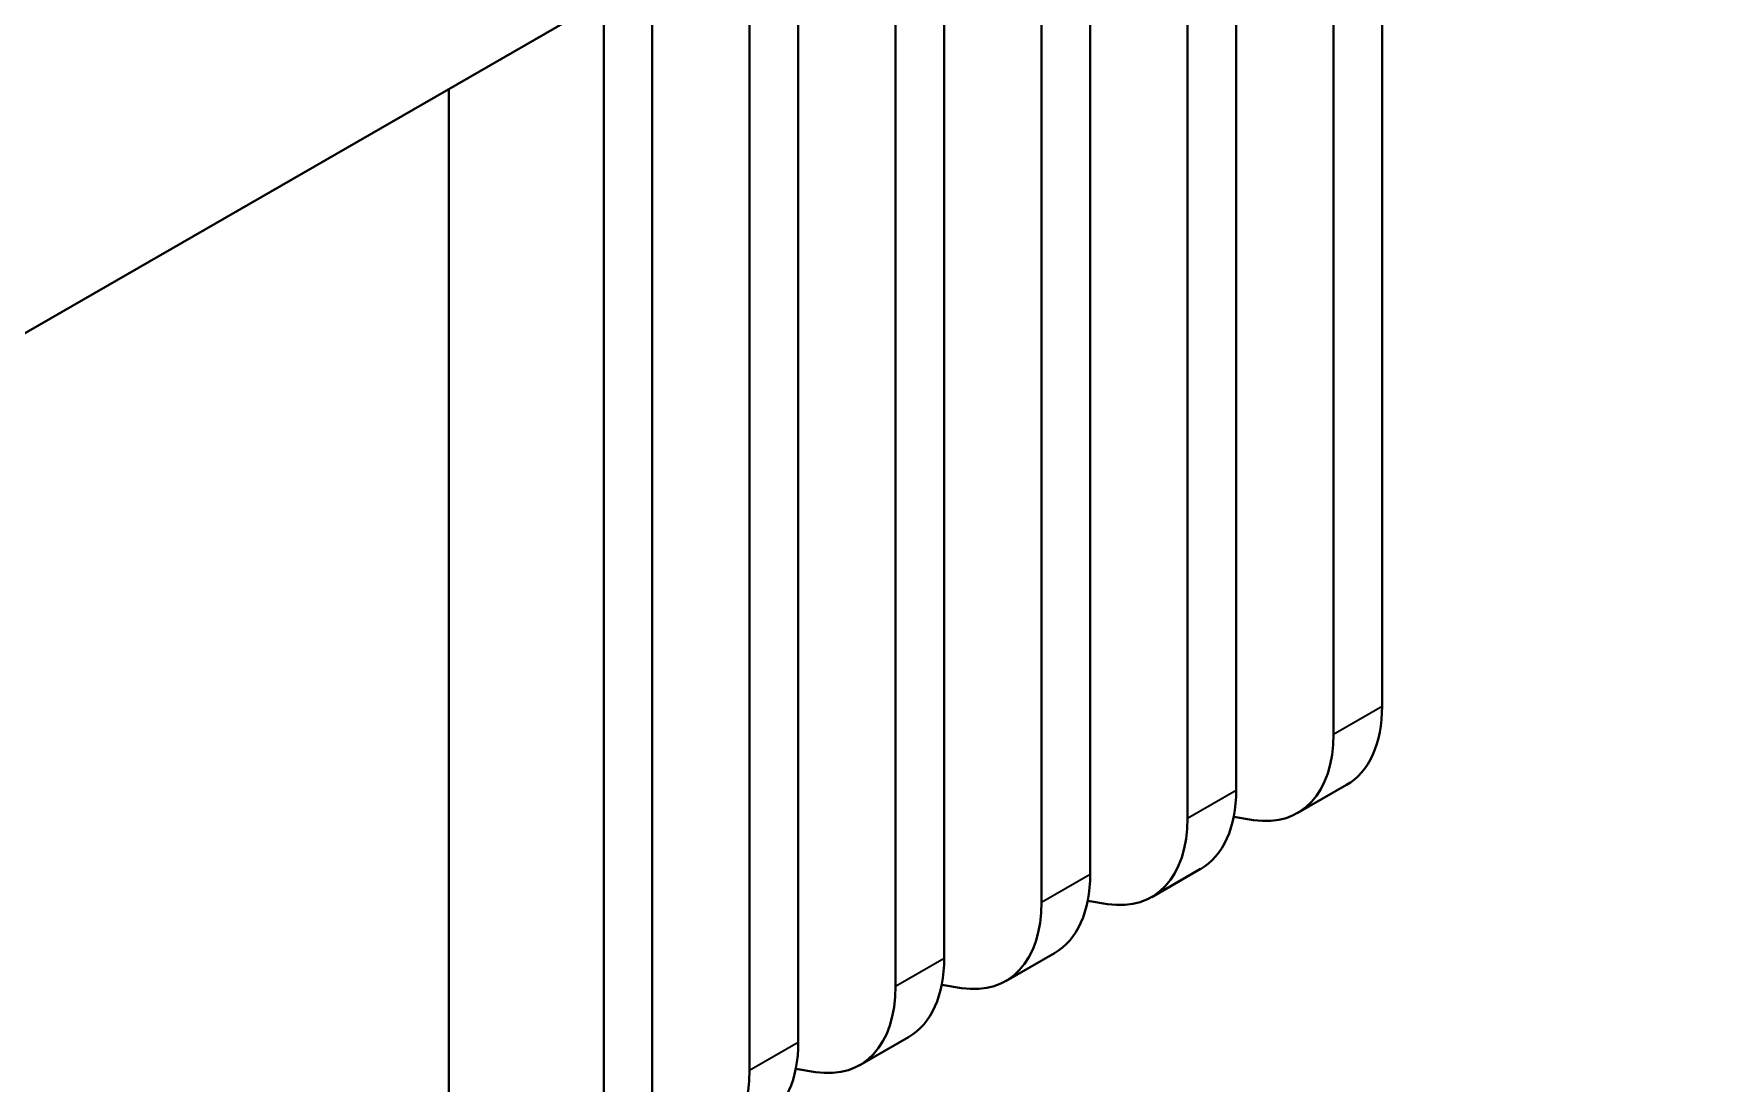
# Model space of a CAD drawing. Header units: millimetres. Extents: x 0 to 5945, y 0 to 4205.
# Drawn here: x 5577.5 to 5700.1, y 3318.8 to 3395.1 of the extents above; entities that cross this region are included whole.
import ezdxf

# ---------------------------------------------------------------- set-up
doc = ezdxf.new("R2010")
doc.units = ezdxf.units.MM
doc.header["$LTSCALE"] = 5
doc.layers.add('가시적인 것(ISO)', color=3, linetype='Continuous', lineweight=40)
doc.layers.add('가시적인 좁은 것(ISO)', color=3, linetype='Continuous', lineweight=35)

msp = doc.modelspace()

# ---------------------------------------------------------------- linework, layer by layer
at = {"layer": '가시적인 것(ISO)'}
for p, q in [((5700.145, 3444.3265), (5571.098, 3370.0133)), ((5675.5023, 3430.1357), (5675.5023, 3346.2234)), ((5671.9668, 3344.1875), (5671.9668, 3428.0998)), ((5664.8957, 3424.0278), (5664.8957, 3340.1155)), ((5661.3602, 3338.0795), (5661.3602, 3421.9918)), ((5654.2891, 3417.9199), (5654.2891, 3334.0076)), ((5650.7536, 3331.9716), (5650.7536, 3415.8839)), ((5643.6825, 3411.8119), (5643.6825, 3327.8996)), ((5640.147, 3325.8637), (5640.147, 3409.7759)), ((5633.0759, 3405.704), (5633.0759, 3321.7917)), ((5629.5404, 3319.7557), (5629.5404, 3403.668)), ((5622.4693, 3399.5961), (5622.4693, 3315.6838)), ((5618.9338, 3313.6478), (5618.9338, 3397.5601)), ((5607.6908, 3263.8159), (5607.6908, 3391.0857)), ((5672.9014, 3340.4811), (5669.3659, 3338.4451)), ((5664.7136, 3338.1564), (5666.151, 3337.9335)), ((5662.2948, 3334.3732), (5658.7593, 3332.3372)), ((5654.107, 3332.0484), (5655.5444, 3331.8256)), ((5651.6882, 3328.2652), (5648.1527, 3326.2292)), ((5643.5004, 3325.9405), (5644.9378, 3325.7176)), ((5641.0816, 3322.1573), (5637.5461, 3320.1213)), ((5632.8938, 3319.8326), (5634.3312, 3319.6097))]:
    msp.add_line(p, q, dxfattribs=at)
for centre, start_param, end_param in [((5666.6635, 3351.3134), 0, 0.78733187), ((5663.128, 3349.2774), 5.8487867, 7.07051718), ((5656.0569, 3345.2054), 0, 0.78733187), ((5652.5214, 3343.1695), 5.8487867, 7.07051718), ((5645.4503, 3339.0975), 0, 0.78733187), ((5641.9148, 3337.0615), 5.8487867, 7.07051718), ((5634.8437, 3332.9896), 0, 0.78733187), ((5631.3082, 3330.9536), 5.8487867, 7.07051718), ((5624.2371, 3326.8816), 0, 0.78733187), ((5620.7016, 3324.8457), 5.8487867, 7.07051718)]:
    msp.add_ellipse(centre, major_axis=(6.2379, -10.8323), ratio=0.57809312, start_param=start_param, end_param=end_param, dxfattribs=at)
at = {"layer": '가시적인 좁은 것(ISO)'}
for p, q in [((5671.9668, 3344.1875), (5675.5023, 3346.2234)), ((5661.3602, 3338.0795), (5664.8957, 3340.1155)), ((5650.7536, 3331.9716), (5654.2891, 3334.0076)), ((5640.147, 3325.8637), (5643.6825, 3327.8996)), ((5629.5404, 3319.7557), (5633.0759, 3321.7917))]:
    msp.add_line(p, q, dxfattribs=at)

doc.saveas('drawing.dxf')
